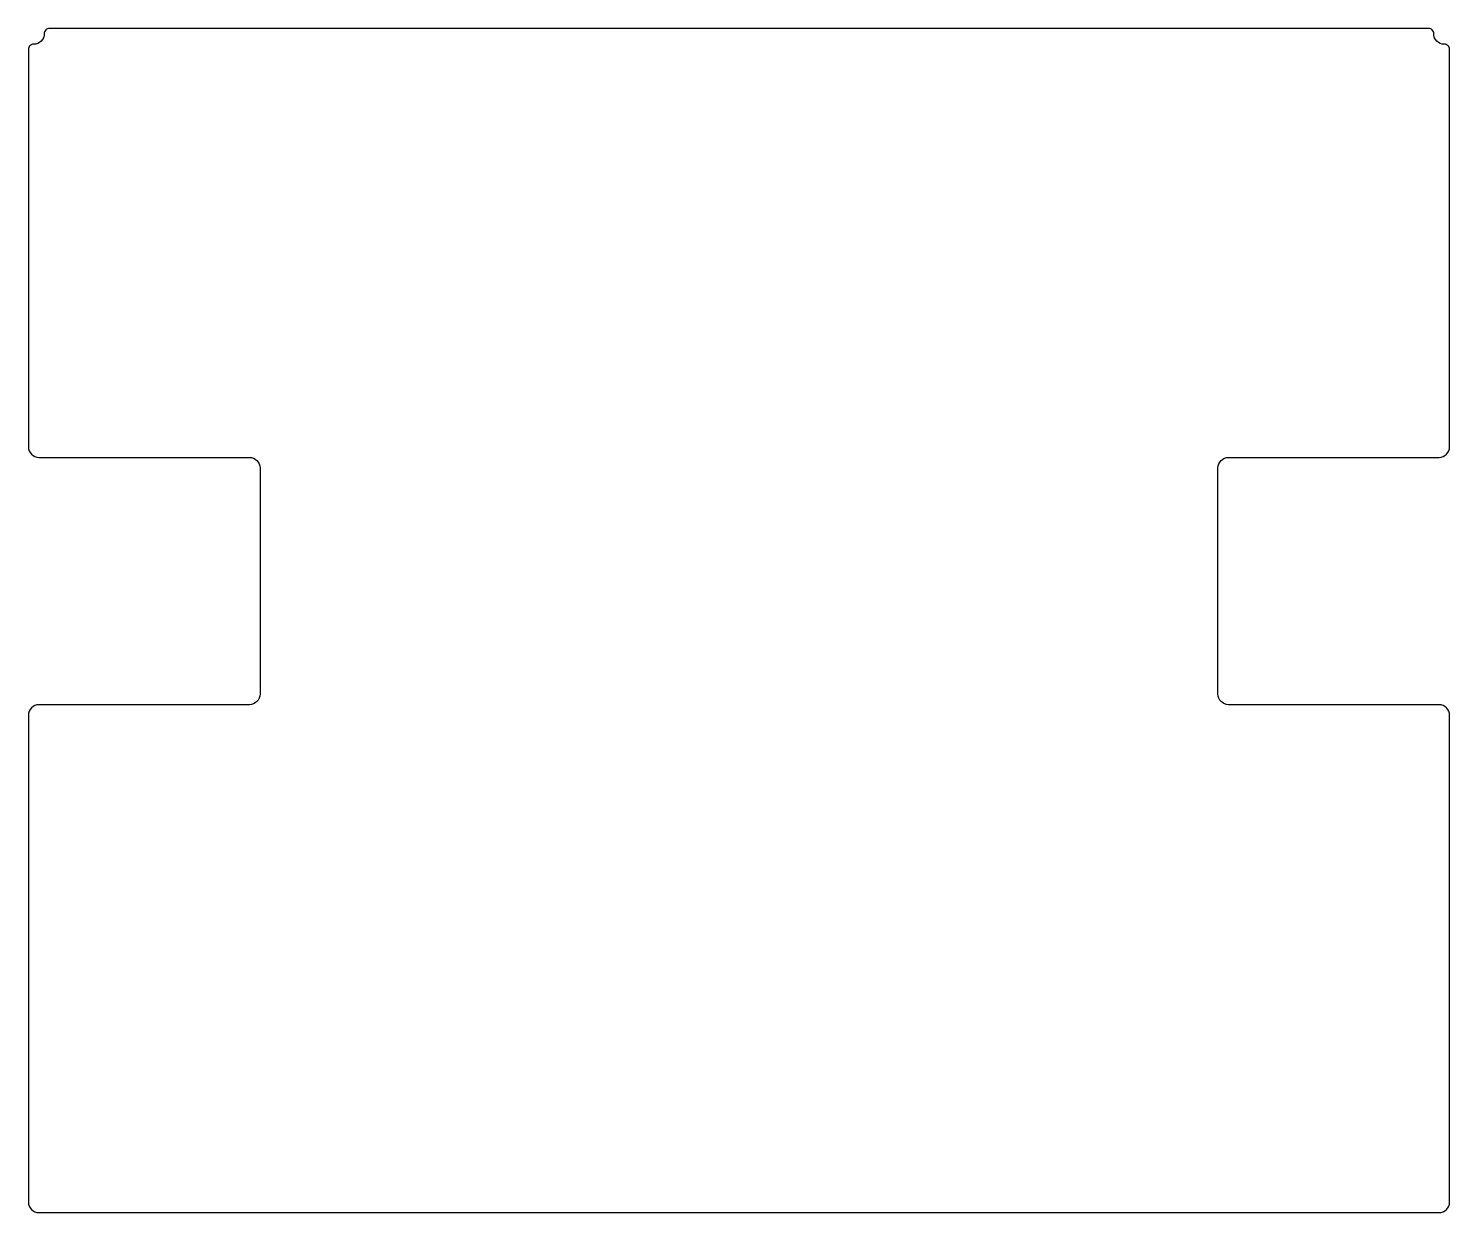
# Model space of a CAD drawing. Header units: millimetres. Extents: x 110 to 380, y -335 to -110.
import ezdxf

# ---------------------------------------------------------------- set-up
doc = ezdxf.new("R2010")
doc.units = ezdxf.units.MM
doc.layers.get('0').update_dxf_attribs({"linetype": 'CONTINUOUS'})

msp = doc.modelspace()

# ---------------------------------------------------------------- linework, layer by layer
msp.add_lwpolyline([(111, -113, 0.414214), (110, -114), (110, -189.5, 0.414214), (112, -191.5), (152, -191.5, -0.414214), (154, -193.5), (154, -236.5, -0.414214), (152, -238.5), (112, -238.5, 0.414214), (110, -240.5), (110, -333, 0.414214), (112, -335), (378, -335, 0.414214), (380, -333), (380, -240.5, 0.414214), (378, -238.5), (338, -238.5, -0.414214), (336, -236.5), (336, -193.5, -0.414214), (338, -191.5), (378, -191.5, 0.414214), (380, -189.5), (380, -114, 0.414214), (379, -113, -0.414214), (377, -111, 0.414214), (376, -110), (114, -110, 0.414214), (113, -111, -0.414214)], format="xyb", close=True)

doc.saveas('drawing.dxf')
